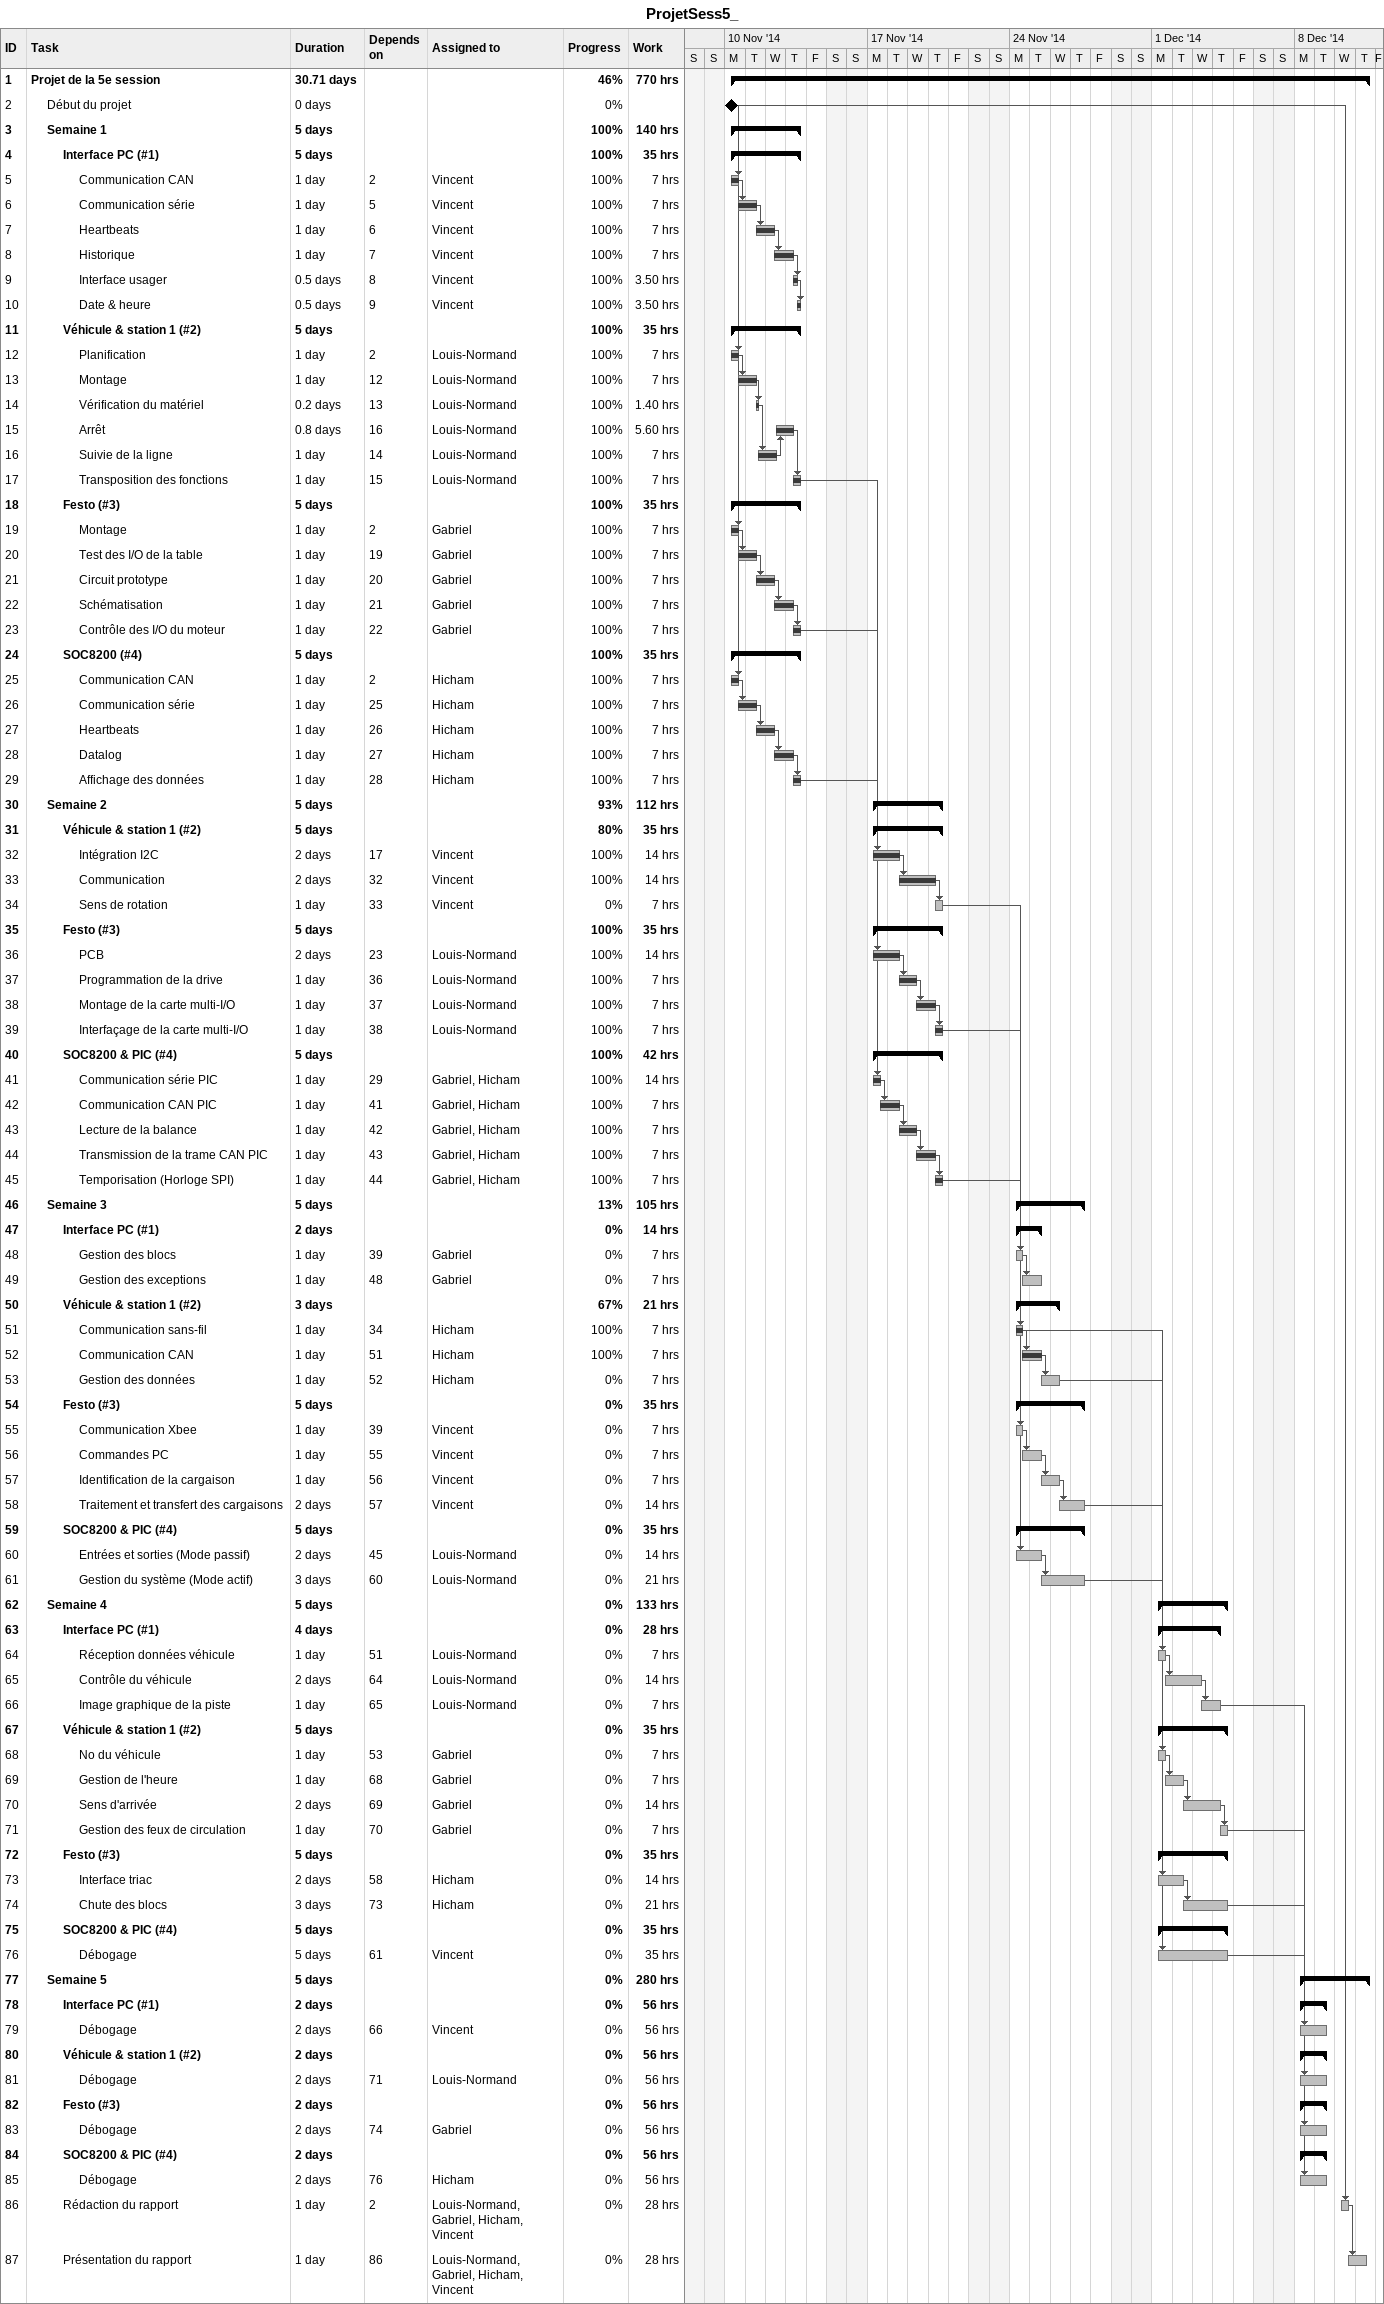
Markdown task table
ProjetSess5_

| ID | Level | Task | Duration | Start | Finish | Predecessors | Resources | % complete | Work (h) |
|---|---|---|---|---|---|---|---|---|---|
| 1 | 1 | **Projet de la 5e session** | 30.71d | 2014-11-10 | 2014-12-11 |  |  | 46 | 770 |
| 2 | 2 | Début du projet | 0d | 2014-11-10 | 2014-11-10 |  |  | 0 |  |
| 3 | 2 | **Semaine 1** | 5d | 2014-11-10 | 2014-11-13 |  |  | 100 | 140 |
| 4 | 3 | **Interface PC (#1)** | 5d | 2014-11-10 | 2014-11-13 |  |  | 100 | 35 |
| 5 | 4 | Communication CAN | 1d | 2014-11-10 | 2014-11-10 | 2 | Vincent | 100 | 7 |
| 6 | 4 | Communication série | 1d | 2014-11-10 | 2014-11-11 | 5 | Vincent | 100 | 7 |
| 7 | 4 | Heartbeats | 1d | 2014-11-11 | 2014-11-12 | 6 | Vincent | 100 | 7 |
| 8 | 4 | Historique | 1d | 2014-11-12 | 2014-11-13 | 7 | Vincent | 100 | 7 |
| 9 | 4 | Interface usager | 0.5d | 2014-11-13 | 2014-11-13 | 8 | Vincent | 100 | 3.50 |
| 10 | 4 | Date & heure | 0.5d | 2014-11-13 | 2014-11-13 | 9 | Vincent | 100 | 3.50 |
| 11 | 3 | **Véhicule & station 1 (#2)** | 5d | 2014-11-10 | 2014-11-13 |  |  | 100 | 35 |
| 12 | 4 | Planification | 1d | 2014-11-10 | 2014-11-10 | 2 | Louis-Normand | 100 | 7 |
| 13 | 4 | Montage | 1d | 2014-11-10 | 2014-11-11 | 12 | Louis-Normand | 100 | 7 |
| 14 | 4 | Vérification du matériel | 0.2d | 2014-11-11 | 2014-11-11 | 13 | Louis-Normand | 100 | 1.40 |
| 15 | 4 | Arrêt | 0.8d | 2014-11-12 | 2014-11-13 | 16 | Louis-Normand | 100 | 5.60 |
| 16 | 4 | Suivie de la ligne | 1d | 2014-11-11 | 2014-11-12 | 14 | Louis-Normand | 100 | 7 |
| 17 | 4 | Transposition des fonctions | 1d | 2014-11-13 | 2014-11-13 | 15 | Louis-Normand | 100 | 7 |
| 18 | 3 | **Festo (#3)** | 5d | 2014-11-10 | 2014-11-13 |  |  | 100 | 35 |
| 19 | 4 | Montage | 1d | 2014-11-10 | 2014-11-10 | 2 | Gabriel | 100 | 7 |
| 20 | 4 | Test des I/O de la table | 1d | 2014-11-10 | 2014-11-11 | 19 | Gabriel | 100 | 7 |
| 21 | 4 | Circuit prototype | 1d | 2014-11-11 | 2014-11-12 | 20 | Gabriel | 100 | 7 |
| 22 | 4 | Schématisation | 1d | 2014-11-12 | 2014-11-13 | 21 | Gabriel | 100 | 7 |
| 23 | 4 | Contrôle des I/O du moteur | 1d | 2014-11-13 | 2014-11-13 | 22 | Gabriel | 100 | 7 |
| 24 | 3 | **SOC8200 (#4)** | 5d | 2014-11-10 | 2014-11-13 |  |  | 100 | 35 |
| 25 | 4 | Communication CAN | 1d | 2014-11-10 | 2014-11-10 | 2 | Hicham | 100 | 7 |
| 26 | 4 | Communication série | 1d | 2014-11-10 | 2014-11-11 | 25 | Hicham | 100 | 7 |
| 27 | 4 | Heartbeats | 1d | 2014-11-11 | 2014-11-12 | 26 | Hicham | 100 | 7 |
| 28 | 4 | Datalog | 1d | 2014-11-12 | 2014-11-13 | 27 | Hicham | 100 | 7 |
| 29 | 4 | Affichage des données | 1d | 2014-11-13 | 2014-11-13 | 28 | Hicham | 100 | 7 |
| 30 | 2 | **Semaine 2** | 5d | 2014-11-17 | 2014-11-20 |  |  | 93 | 112 |
| 31 | 3 | **Véhicule & station 1 (#2)** | 5d | 2014-11-17 | 2014-11-20 |  |  | 80 | 35 |
| 32 | 4 | Intégration I2C | 2d | 2014-11-17 | 2014-11-18 | 17 | Vincent | 100 | 14 |
| 33 | 4 | Communication | 2d | 2014-11-18 | 2014-11-20 | 32 | Vincent | 100 | 14 |
| 34 | 4 | Sens de rotation | 1d | 2014-11-20 | 2014-11-20 | 33 | Vincent | 0 | 7 |
| 35 | 3 | **Festo (#3)** | 5d | 2014-11-17 | 2014-11-20 |  |  | 100 | 35 |
| 36 | 4 | PCB | 2d | 2014-11-17 | 2014-11-18 | 23 | Louis-Normand | 100 | 14 |
| 37 | 4 | Programmation de la drive | 1d | 2014-11-18 | 2014-11-19 | 36 | Louis-Normand | 100 | 7 |
| 38 | 4 | Montage de la carte multi-I/O | 1d | 2014-11-19 | 2014-11-20 | 37 | Louis-Normand | 100 | 7 |
| 39 | 4 | Interfaçage de la carte multi-I/O | 1d | 2014-11-20 | 2014-11-20 | 38 | Louis-Normand | 100 | 7 |
| 40 | 3 | **SOC8200 & PIC (#4)** | 5d | 2014-11-17 | 2014-11-20 |  |  | 100 | 42 |
| 41 | 4 | Communication série PIC | 1d | 2014-11-17 | 2014-11-17 | 29 | Gabriel, Hicham | 100 | 14 |
| 42 | 4 | Communication CAN PIC | 1d | 2014-11-17 | 2014-11-18 | 41 | Gabriel, Hicham | 100 | 7 |
| 43 | 4 | Lecture de la balance | 1d | 2014-11-18 | 2014-11-19 | 42 | Gabriel, Hicham | 100 | 7 |
| 44 | 4 | Transmission de la trame CAN PIC | 1d | 2014-11-19 | 2014-11-20 | 43 | Gabriel, Hicham | 100 | 7 |
| 45 | 4 | Temporisation (Horloge SPI) | 1d | 2014-11-20 | 2014-11-20 | 44 | Gabriel, Hicham | 100 | 7 |
| 46 | 2 | **Semaine 3** | 5d | 2014-11-24 | 2014-11-27 |  |  | 13 | 105 |
| 47 | 3 | **Interface PC (#1)** | 2d | 2014-11-24 | 2014-11-25 |  |  | 0 | 14 |
| 48 | 4 | Gestion des blocs | 1d | 2014-11-24 | 2014-11-24 | 39 | Gabriel | 0 | 7 |
| 49 | 4 | Gestion des exceptions | 1d | 2014-11-24 | 2014-11-25 | 48 | Gabriel | 0 | 7 |
| 50 | 3 | **Véhicule & station 1 (#2)** | 3d | 2014-11-24 | 2014-11-26 |  |  | 67 | 21 |
| 51 | 4 | Communication sans-fil | 1d | 2014-11-24 | 2014-11-24 | 34 | Hicham | 100 | 7 |
| 52 | 4 | Communication CAN | 1d | 2014-11-24 | 2014-11-25 | 51 | Hicham | 100 | 7 |
| 53 | 4 | Gestion des données | 1d | 2014-11-25 | 2014-11-26 | 52 | Hicham | 0 | 7 |
| 54 | 3 | **Festo (#3)** | 5d | 2014-11-24 | 2014-11-27 |  |  | 0 | 35 |
| 55 | 4 | Communication Xbee | 1d | 2014-11-24 | 2014-11-24 | 39 | Vincent | 0 | 7 |
| 56 | 4 | Commandes PC | 1d | 2014-11-24 | 2014-11-25 | 55 | Vincent | 0 | 7 |
| 57 | 4 | Identification de la cargaison | 1d | 2014-11-25 | 2014-11-26 | 56 | Vincent | 0 | 7 |
| 58 | 4 | Traitement et transfert des cargaisons | 2d | 2014-11-26 | 2014-11-27 | 57 | Vincent | 0 | 14 |
| 59 | 3 | **SOC8200 & PIC (#4)** | 5d | 2014-11-24 | 2014-11-27 |  |  | 0 | 35 |
| 60 | 4 | Entrées et sorties (Mode passif) | 2d | 2014-11-24 | 2014-11-25 | 45 | Louis-Normand | 0 | 14 |
| 61 | 4 | Gestion du système (Mode actif) | 3d | 2014-11-25 | 2014-11-27 | 60 | Louis-Normand | 0 | 21 |
| 62 | 2 | **Semaine 4** | 5d | 2014-12-01 | 2014-12-04 |  |  | 0 | 133 |
| 63 | 3 | **Interface PC (#1)** | 4d | 2014-12-01 | 2014-12-04 |  |  | 0 | 28 |
| 64 | 4 | Réception données véhicule | 1d | 2014-12-01 | 2014-12-01 | 51 | Louis-Normand | 0 | 7 |
| 65 | 4 | Contrôle du véhicule | 2d | 2014-12-01 | 2014-12-03 | 64 | Louis-Normand | 0 | 14 |
| 66 | 4 | Image graphique de la piste | 1d | 2014-12-03 | 2014-12-04 | 65 | Louis-Normand | 0 | 7 |
| 67 | 3 | **Véhicule & station 1 (#2)** | 5d | 2014-12-01 | 2014-12-04 |  |  | 0 | 35 |
| 68 | 4 | No du véhicule | 1d | 2014-12-01 | 2014-12-01 | 53 | Gabriel | 0 | 7 |
| 69 | 4 | Gestion de l'heure | 1d | 2014-12-01 | 2014-12-02 | 68 | Gabriel | 0 | 7 |
| 70 | 4 | Sens d'arrivée | 2d | 2014-12-02 | 2014-12-04 | 69 | Gabriel | 0 | 14 |
| 71 | 4 | Gestion des feux de circulation | 1d | 2014-12-04 | 2014-12-04 | 70 | Gabriel | 0 | 7 |
| 72 | 3 | **Festo (#3)** | 5d | 2014-12-01 | 2014-12-04 |  |  | 0 | 35 |
| 73 | 4 | Interface triac | 2d | 2014-12-01 | 2014-12-02 | 58 | Hicham | 0 | 14 |
| 74 | 4 | Chute des blocs | 3d | 2014-12-02 | 2014-12-04 | 73 | Hicham | 0 | 21 |
| 75 | 3 | **SOC8200 & PIC (#4)** | 5d | 2014-12-01 | 2014-12-04 |  |  | 0 | 35 |
| 76 | 4 | Débogage | 5d | 2014-12-01 | 2014-12-04 | 61 | Vincent | 0 | 35 |
| 77 | 2 | **Semaine 5** | 5d | 2014-12-08 | 2014-12-11 |  |  | 0 | 280 |
| 78 | 3 | **Interface PC (#1)** | 2d | 2014-12-08 | 2014-12-09 |  |  | 0 | 56 |
| 79 | 4 | Débogage | 2d | 2014-12-08 | 2014-12-09 | 66 | Vincent | 0 | 56 |
| 80 | 3 | **Véhicule & station 1 (#2)** | 2d | 2014-12-08 | 2014-12-09 |  |  | 0 | 56 |
| 81 | 4 | Débogage | 2d | 2014-12-08 | 2014-12-09 | 71 | Louis-Normand | 0 | 56 |
| 82 | 3 | **Festo (#3)** | 2d | 2014-12-08 | 2014-12-09 |  |  | 0 | 56 |
| 83 | 4 | Débogage | 2d | 2014-12-08 | 2014-12-09 | 74 | Gabriel | 0 | 56 |
| 84 | 3 | **SOC8200 & PIC (#4)** | 2d | 2014-12-08 | 2014-12-09 |  |  | 0 | 56 |
| 85 | 4 | Débogage | 2d | 2014-12-08 | 2014-12-09 | 76 | Hicham | 0 | 56 |
| 86 | 3 | Rédaction du rapport | 1d | 2014-12-10 | 2014-12-10 | 2 | Louis-Normand, Gabriel, Hicham, Vincent | 0 | 28 |
| 87 | 3 | Présentation du rapport | 1d | 2014-12-10 | 2014-12-11 | 86 | Louis-Normand, Gabriel, Hicham, Vincent | 0 | 28 |
